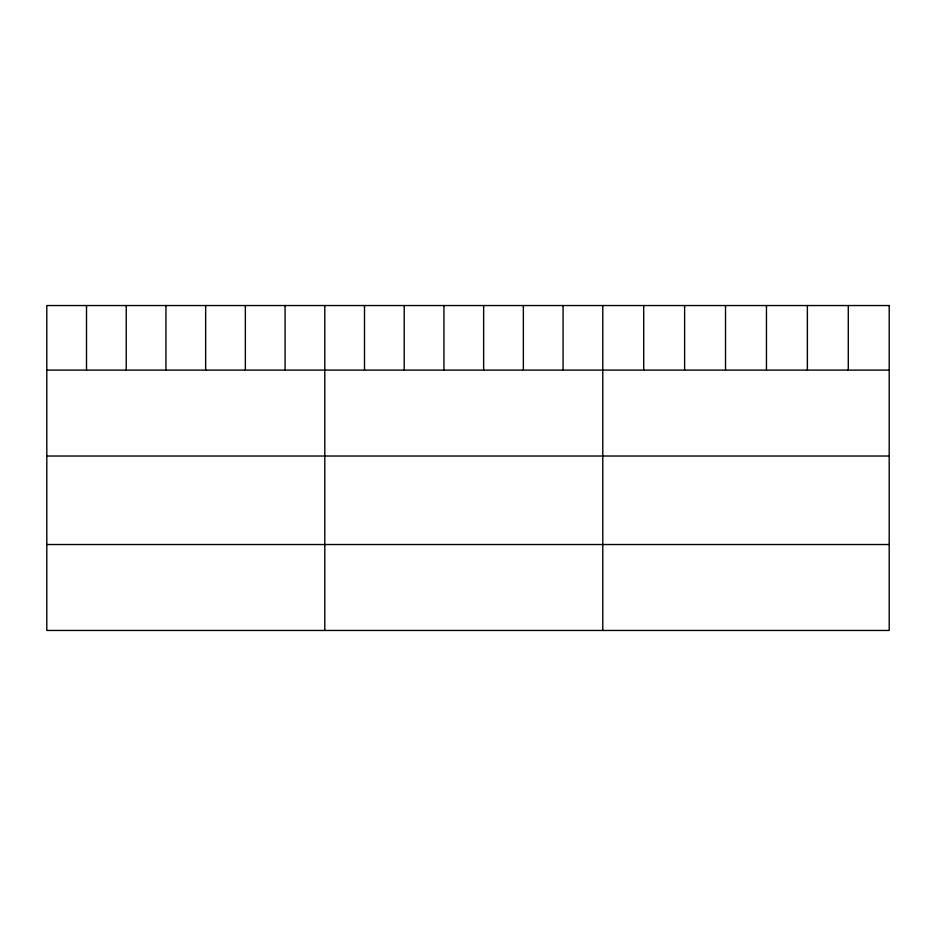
<?xml version="1.0" encoding="UTF-8"?>
<svg xmlns="http://www.w3.org/2000/svg" width="936" height="936" viewBox="0 0 936 936"><rect width="100%" height="100%" fill="white"/><g stroke="black" fill="none" stroke-linecap="round" stroke-linejoin="round"><path stroke-width="1.4" d="M46.8 370.094L889.2 370.094M46.8 456.019L889.2 456.019M46.8 544.53L889.2 544.53M848.285 305.545L848.285 370.094M807.37 305.545L807.37 370.094M766.455 305.545L766.455 370.094M725.529 305.545L725.529 370.094M684.614 305.545L684.614 370.094M643.699 305.545L643.699 370.094M602.784 305.545L602.784 630.454M563.074 305.545L563.074 370.094M523.353 305.545L523.353 370.094M483.643 305.545L483.643 370.094M443.933 305.545L443.933 370.094M404.223 305.545L404.223 370.094M364.502 305.545L364.502 370.094M324.792 305.545L324.792 630.454M285.082 305.545L285.082 370.094M245.361 305.545L245.361 370.094M205.651 305.545L205.651 370.094M165.941 305.545L165.941 370.094M126.231 305.545L126.231 370.094M86.51 305.545L86.51 370.094M889.2 305.545L46.8 305.545L46.8 630.454L889.2 630.454L889.2 305.545"/></g></svg>
